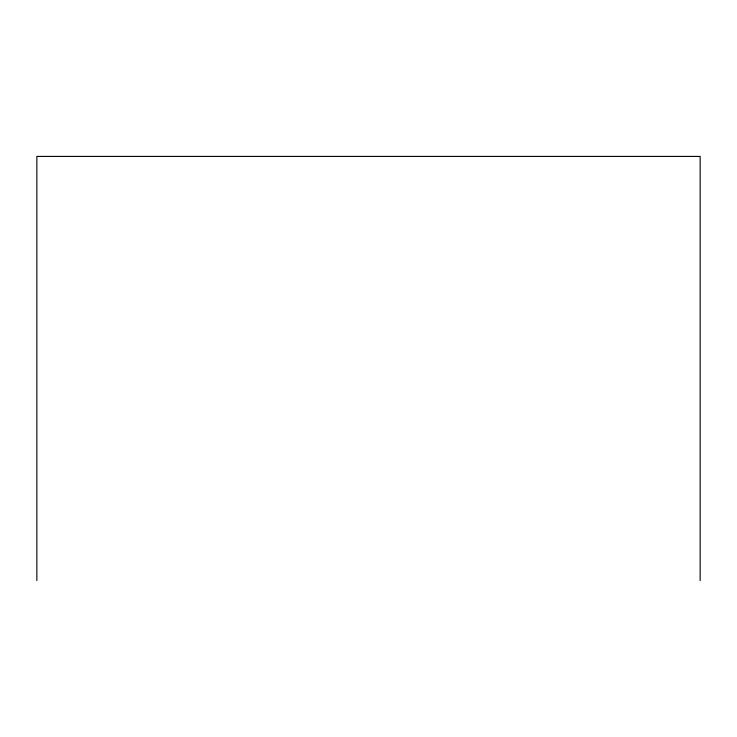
<?xml version="1.0" encoding="UTF-8"?>
<svg xmlns="http://www.w3.org/2000/svg" width="737" height="737" viewBox="0 0 737 737"><rect width="100%" height="100%" fill="white"/><g stroke="black" fill="none" stroke-linecap="round" stroke-linejoin="round"><path stroke-width="1.11" d="M700.15 580.581L700.15 156.419L36.85 156.419L36.85 580.581"/></g></svg>
